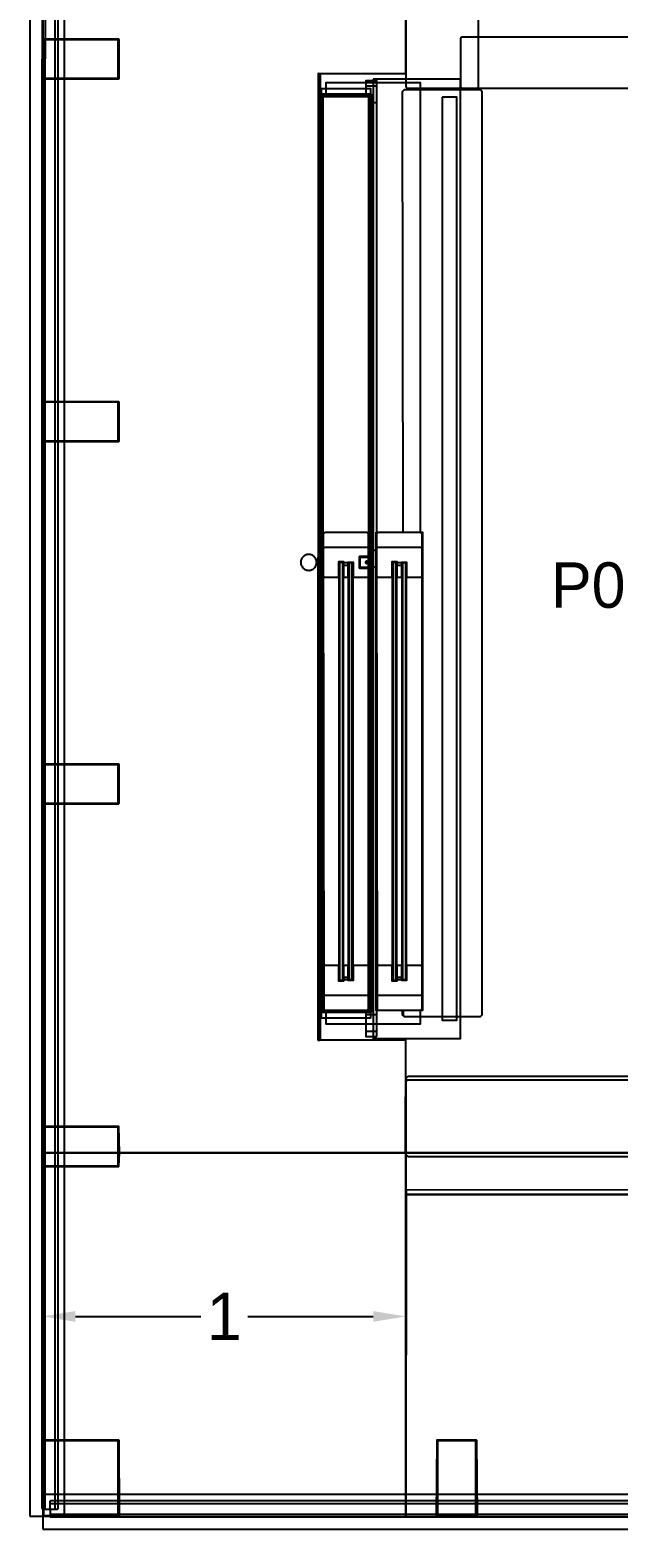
# Model space of a CAD drawing. Header units: metres. Extents: x 132.4 to 143.6, y -13.7 to 1.5.
# Drawn here: x 132.965 to 134.584, y -13.035 to -8.91 of the extents above; entities that cross this region are included whole.
import ezdxf

# ---------------------------------------------------------------- set-up
doc = ezdxf.new("R2010")
doc.units = ezdxf.units.M
for name, color, linetype in [('CORTE', 7, 'Continuous'), ('COTAS', 4, 'Continuous'), ('TEXTOS', 7, 'Continuous'), ('VISTA', 8, 'Continuous')]:
    doc.layers.add(name, color=color, linetype=linetype)
doc.dimstyles.get("Standard").update_dxf_attribs({"dimtxt": 2.5, "dimasz": 2.5, "dimexe": 1.25, "dimexo": 0.625, "dimtad": 1, "dimcen": 2.5, "dimazin": 3, "dimtfac": 1, "dimtmove": 0, "dimatfit": 3})

# ---------------------------------------------------------------- blocks, each defined once
blk = doc.blocks.new('_CLOSEDFILLED')
at = {"color": 0, "linetype": 'BYBLOCK'}
blk.add_solid([(-1, 0.164), (0, 0), (-1, -0.164)], dxfattribs=at)
blk = doc.blocks.new('*D13')
for p, q in [((133, -12), (133, -12.45)), ((134, -12), (134, -12.45)), ((133.09, -12.45), (133.435, -12.45)), ((133.565, -12.45), (133.91, -12.45))]:
    blk.add_line(p, q)
at = {"layer": 'Defpoints'}
for p in [(133, -12), (134, -12), (133, -12.45)]:
    blk.add_point(p, dxfattribs=at)
at = {"layer": 'COTAS', "xscale": 0.09, "yscale": 0.09, "rotation": 180}
blk.add_blockref('_CLOSEDFILLED', (133, -12.45), dxfattribs=at)
at = {"layer": 'COTAS', "xscale": 0.09, "yscale": 0.09}
blk.add_blockref('_CLOSEDFILLED', (134, -12.45), dxfattribs=at)
at = {"layer": 'COTAS', "insert": (133.5, -12.45), "char_height": 0.13, "attachment_point": 5}
blk.add_mtext('1', dxfattribs=at)

msp = doc.modelspace()

# ---------------------------------------------------------------- linework, layer by layer
at = {"layer": 'CORTE'}
for points in [[(135.9428, -8.93), (134.1545, -8.93), (134.1533, -8.9304), (134.1519, -8.9308), (134.1516, -8.9311), (134.1513, -8.9313), (134.1511, -8.9316), (134.1511, -8.9316), (134.1508, -8.9319), (134.1504, -8.9333), (134.15, -8.9345), (134.15, -9.0036), (134.15, -9.0655), (134.1504, -9.0669), (134.1508, -9.0681), (134.1511, -9.0684), (134.1513, -9.0687), (134.1516, -9.0689), (134.1519, -9.0692), (134.1533, -9.0696), (134.1545, -9.07), (135.9428, -9.07)], [(134.6355, -11.8), (134.3793, -11.8), (134.0045, -11.8), (134.0034, -11.8003), (134.0019, -11.8008), (134.0017, -11.801), (134.0013, -11.8013), (134.001, -11.8017), (134.001, -11.8017), (134.0008, -11.8019), (134.0003, -11.8034), (134, -11.8045), (134, -11.918), (134, -11.9955), (134.0005, -11.997), (134.0008, -11.9981), (134.0011, -11.9984), (134.0013, -11.9987), (134.0017, -11.999), (134.0019, -11.9992), (134.0034, -11.9997), (134.0045, -12), (134.3793, -12), (134.6355, -12)]]:
    msp.add_lwpolyline(points, dxfattribs=at)
at = {"layer": 'VISTA'}
for points in [[(132.9975, -12.9783), (132.9992, -12.98), (133.0408, -12.98), (133.0425, -12.9783), (133.0425, -5.0017), (133.0408, -5), (132.9982, -5.0003), (132.9975, -12.9783)], [(133.006, -12.9783), (133.0077, -12.98), (133.0323, -12.98), (133.034, -12.9783), (133.034, -5.0017), (133.0323, -5), (133.0067, -5.0003), (133.006, -12.9783)], [(132.965, -13), (133.06, -13), (133.06, -6), (132.965, -6), (132.965, -13)], [(133, -12), (134, -12), (134, -11.69), (133.765, -11.69), (133.765, -9.03), (134, -9.03), (134, -6), (133, -6), (133, -12)], [(133.2097, -9.0447), (133.2097, -8.9353), (133.0003, -8.9353), (133.0003, -9.0447), (133.2097, -9.0447)], [(133.208, -9.043), (133.208, -8.937), (133.002, -8.937), (133.002, -9.043), (133.208, -9.043)], [(133.758, -11.6895), (133.7635, -11.69), (133.764, -9.0305), (133.7585, -9.0301), (133.758, -11.6895)], [(133.7642, -9.0292), (133.7642, -9.0292), (133.7642, -9.0292), (133.7642, -9.0292)], [(133.9997, -9.0292), (133.9997, -9.0292), (133.9997, -9.0292), (133.9997, -9.0292)], [(133.7665, -9.072), (133.7665, -9.087), (133.9035, -9.087), (133.9035, -9.072), (133.7665, -9.072)], [(133.9185, -10.292), (134.04, -10.292), (134.04, -9.055), (133.78, -9.055), (133.78, -9.087), (133.9045, -9.087), (133.9045, -11.613), (133.78, -11.613), (133.78, -11.645), (134.04, -11.645), (134.04, -11.608), (133.9185, -11.608), (133.9185, -10.292)], [(133.92, -9.11), (133.92, -9.081), (133.92, -9.05), (133.9055, -9.05), (133.89, -9.05), (133.89, -9.079), (133.89, -9.09), (133.9005, -9.09), (133.9005, -9.11), (133.9045, -9.11), (133.92, -9.11)], [(133.9005, -11.61), (133.89, -11.61), (133.89, -11.665), (133.92, -11.665), (133.92, -9.065), (133.89, -9.065), (133.89, -9.09), (133.9005, -9.09), (133.9005, -11.61)], [(133.91, -9.045), (133.91, -11.685), (134.15, -11.685), (134.15, -9.045), (133.91, -9.045)], [(133.7665, -9.09), (133.9035, -9.09), (133.9035, -9.087), (133.7665, -9.087), (133.7665, -9.09)], [(133.7665, -11.61), (133.7695, -11.61), (133.7695, -9.09), (133.7665, -9.09), (133.7665, -11.61)], [(133.7695, -11.61), (133.7725, -11.61), (133.7725, -9.09), (133.7695, -9.09), (133.7695, -11.61)], [(133.7725, -9.087), (133.7725, -9.093), (133.8975, -9.093), (133.8975, -9.087), (133.7725, -9.087)], [(133.8975, -11.61), (133.9005, -11.61), (133.9005, -9.09), (133.8975, -9.09), (133.8975, -11.61)], [(133.9005, -11.61), (133.9035, -11.61), (133.9035, -9.09), (133.9005, -9.09), (133.9005, -11.61)], [(134.0455, -10.292), (134.0455, -11.608), (133.9921, -11.608), (133.9921, -11.62), (133.9921, -11.608), (133.9915, -11.62), (133.99, -11.608), (133.99, -11.62), (133.995, -11.625), (134.205, -11.625), (134.21, -11.62), (134.21, -9.08), (134.205, -9.075), (133.995, -9.075), (133.99, -9.08), (133.9912, -10.292), (134.0455, -10.292)], [(134.1, -9.095), (134.1, -11.635), (134.14, -11.635), (134.14, -9.095), (134.1, -9.095)], [(133.2097, -10.0422), (133.2097, -9.9328), (133.0003, -9.9328), (133.0003, -10.0422), (133.2097, -10.0422)], [(133.002, -10.0405), (133.208, -10.0405), (133.208, -9.9345), (133.002, -9.9345), (133.002, -10.0405)], [(133.7737, -11.6058), (133.7765, -11.607), (133.8935, -11.607), (133.8963, -11.6058), (133.8975, -11.603), (133.8975, -10.297), (133.8963, -10.2942), (133.8935, -10.293), (133.7765, -10.293), (133.7737, -10.2942), (133.7725, -10.297), (133.7737, -11.6058)], [(133.7742, -10.2947), (133.774, -10.2952), (133.774, -10.2945), (133.7742, -10.2947)], [(133.8958, -10.2947), (133.8953, -10.2945), (133.896, -10.2945), (133.8958, -10.2947)], [(133.9185, -10.292), (134.0455, -10.292), (134.0455, -11.608), (133.9185, -11.608), (133.9185, -10.292)], [(133.9207, -11.6058), (133.9235, -11.607), (134.0405, -11.607), (134.0433, -11.6058), (134.0445, -11.603), (134.0445, -10.297), (134.0433, -10.2942), (134.0405, -10.293), (133.9235, -10.293), (133.9207, -10.2942), (133.9195, -10.297), (133.9207, -11.6058)], [(133.9212, -10.2947), (133.921, -10.2952), (133.921, -10.2945), (133.9212, -10.2947)], [(133.9224, -10.2942), (133.9224, -10.2942), (133.9224, -10.2942), (133.9224, -10.2942)], [(134.0428, -10.2947), (134.0423, -10.2945), (134.043, -10.2945), (134.0428, -10.2947)], [(133.7545, -10.375), (133.7542, -10.3723), (133.7539, -10.3701), (133.7531, -10.3676), (133.7523, -10.3655), (133.7509, -10.3632), (133.7497, -10.3613), (133.7478, -10.3594), (133.7462, -10.3578), (133.7439, -10.3564), (133.742, -10.3552), (133.7395, -10.3543), (133.7374, -10.3536), (133.7347, -10.3532), (133.7325, -10.353), (133.7298, -10.3533), (133.7276, -10.3536), (133.7251, -10.3544), (133.723, -10.3552), (133.7207, -10.3566), (133.7188, -10.3578), (133.7169, -10.3597), (133.7153, -10.3613), (133.7139, -10.3636), (133.7127, -10.3655), (133.7118, -10.368), (133.7111, -10.3701), (133.7107, -10.3728), (133.7105, -10.375), (133.7108, -10.3777), (133.7111, -10.3799), (133.7119, -10.3824), (133.7127, -10.3845), (133.7141, -10.3868), (133.7153, -10.3887), (133.7172, -10.3906), (133.7188, -10.3922), (133.7211, -10.3936), (133.723, -10.3948), (133.7255, -10.3957), (133.7276, -10.3964), (133.7303, -10.3968), (133.7325, -10.397), (133.7352, -10.3967), (133.7374, -10.3964), (133.7399, -10.3956), (133.742, -10.3948), (133.7443, -10.3934), (133.7462, -10.3922), (133.7481, -10.3903), (133.7497, -10.3887), (133.7511, -10.3864), (133.7523, -10.3845), (133.7532, -10.382), (133.7539, -10.3799), (133.7543, -10.3772), (133.7545, -10.375)], [(133.7735, -10.3354), (133.7732, -10.3357), (133.7729, -10.3368), (133.7725, -10.338), (133.7725, -10.3747), (133.7725, -10.412), (133.7729, -10.4131), (133.7732, -10.4143), (133.7735, -10.4146), (133.7737, -10.4148), (133.7739, -10.415), (133.7742, -10.4153), (133.7753, -10.4156), (133.7765, -10.416), (133.8155, -10.416), (133.8155, -10.373), (133.8285, -10.373), (133.8285, -10.416), (133.8345, -10.416), (133.8415, -10.416), (133.8415, -10.3747), (133.8545, -10.3747), (133.8545, -10.416), (133.8935, -10.416), (133.8946, -10.4156), (133.8958, -10.4153), (133.8961, -10.415), (133.8963, -10.4148), (133.8965, -10.4146), (133.8968, -10.4143), (133.8971, -10.4131), (133.8975, -10.412), (133.8975, -10.391), (133.8725, -10.391), (133.8725, -10.359), (133.8975, -10.359), (133.8975, -10.338), (133.8971, -10.3368), (133.8968, -10.3357), (133.8965, -10.3354), (133.8963, -10.3352), (133.8961, -10.335), (133.8958, -10.3347), (133.8946, -10.3344), (133.8935, -10.334), (133.8345, -10.334), (133.7765, -10.334), (133.7753, -10.3344), (133.7742, -10.3347), (133.7739, -10.335), (133.7737, -10.3352), (133.7735, -10.3354)], [(133.92, -10.3875), (133.92, -10.3657), (133.92, -10.3425), (133.9055, -10.3425), (133.9005, -10.3425), (133.9005, -10.3875), (133.9045, -10.3875), (133.92, -10.3875)], [(133.9205, -10.3354), (133.9202, -10.3357), (133.9199, -10.3368), (133.9195, -10.338), (133.9195, -10.3747), (133.9195, -10.412), (133.9199, -10.4131), (133.9202, -10.4143), (133.9205, -10.4146), (133.9207, -10.4148), (133.9209, -10.415), (133.9212, -10.4153), (133.9223, -10.4156), (133.9235, -10.416), (133.9625, -10.416), (133.9625, -10.373), (133.9755, -10.373), (133.9755, -10.416), (133.9815, -10.416), (133.9885, -10.416), (133.9885, -10.3747), (134.0015, -10.3747), (134.0015, -10.416), (134.0405, -10.416), (134.0416, -10.4156), (134.0428, -10.4153), (134.0431, -10.415), (134.0433, -10.4148), (134.0435, -10.4146), (134.0438, -10.4143), (134.0441, -10.4131), (134.0445, -10.412), (134.0445, -10.3747), (134.0445, -10.338), (134.0441, -10.3368), (134.0438, -10.3357), (134.0435, -10.3354), (134.0433, -10.3352), (134.0431, -10.335), (134.0428, -10.3347), (134.0416, -10.3344), (134.0405, -10.334), (133.9815, -10.334), (133.9235, -10.334), (133.9223, -10.3344), (133.9212, -10.3347), (133.9209, -10.335), (133.9207, -10.3352), (133.9205, -10.3354)], [(133.8155, -11.525), (133.8175, -11.525), (133.8175, -10.375), (133.8155, -10.375), (133.8155, -11.525)], [(133.8155, -10.375), (133.8155, -10.385), (133.8175, -10.385), (133.8175, -10.375), (133.8155, -10.375)], [(133.8265, -11.525), (133.8265, -10.9455), (133.8265, -10.375), (133.822, -10.375), (133.8175, -10.375), (133.8175, -10.9545), (133.8175, -11.525), (133.822, -11.525), (133.8265, -11.525)], [(133.8265, -11.525), (133.8285, -11.525), (133.8285, -10.375), (133.8265, -10.375), (133.8265, -11.525)], [(133.8265, -10.375), (133.8265, -10.385), (133.8285, -10.385), (133.8285, -10.375), (133.8265, -10.375)], [(133.8265, -11.5233), (133.8435, -11.5233), (133.8435, -10.3767), (133.8265, -10.3767), (133.8265, -11.5233)], [(133.8265, -10.3767), (133.8265, -10.3827), (133.8435, -10.3827), (133.8435, -10.3767), (133.8265, -10.3767)], [(133.8415, -11.5233), (133.8435, -11.5233), (133.8435, -10.3767), (133.8415, -10.3767), (133.8415, -11.5233)], [(133.8415, -10.3767), (133.8415, -10.3867), (133.8435, -10.3867), (133.8435, -10.3767), (133.8415, -10.3767)], [(133.8525, -11.5233), (133.8525, -10.9455), (133.8525, -10.3767), (133.848, -10.3767), (133.8435, -10.3767), (133.8435, -10.9545), (133.8435, -11.5233), (133.848, -11.5233), (133.8525, -11.5233)], [(133.8525, -11.5233), (133.8545, -11.5233), (133.8545, -10.3767), (133.8525, -10.3767), (133.8525, -11.5233)], [(133.8525, -10.3767), (133.8525, -10.3867), (133.8545, -10.3867), (133.8545, -10.3767), (133.8525, -10.3767)], [(133.8725, -10.359), (133.8725, -10.391), (133.8745, -10.391), (133.8745, -10.359), (133.8725, -10.359)], [(133.8745, -10.359), (133.8745, -10.361), (133.8975, -10.361), (133.8975, -10.359), (133.8745, -10.359)], [(133.8745, -10.389), (133.8745, -10.391), (133.8975, -10.391), (133.8975, -10.389), (133.8745, -10.389)], [(133.8915, -10.378), (133.8923, -10.3779), (133.893, -10.3776), (133.8936, -10.3771), (133.8941, -10.3765), (133.8944, -10.3758), (133.8945, -10.375), (133.8944, -10.3742), (133.8941, -10.3735), (133.8936, -10.3729), (133.893, -10.3724), (133.8923, -10.3721), (133.8915, -10.372), (133.8907, -10.3721), (133.89, -10.3724), (133.8894, -10.3729), (133.8889, -10.3735), (133.8886, -10.3742), (133.8885, -10.375), (133.8886, -10.3758), (133.8889, -10.3765), (133.8894, -10.3771), (133.89, -10.3776), (133.8907, -10.3779), (133.8915, -10.378)], [(133.9625, -11.525), (133.9645, -11.525), (133.9645, -10.375), (133.9625, -10.375), (133.9625, -11.525)], [(133.9625, -10.375), (133.9625, -10.385), (133.9645, -10.385), (133.9645, -10.375), (133.9625, -10.375)], [(133.9735, -11.525), (133.9735, -10.9455), (133.9735, -10.375), (133.969, -10.375), (133.9645, -10.375), (133.9645, -10.9545), (133.9645, -11.525), (133.969, -11.525), (133.9735, -11.525)], [(133.9735, -11.525), (133.9755, -11.525), (133.9755, -10.375), (133.9735, -10.375), (133.9735, -11.525)], [(133.9735, -10.375), (133.9735, -10.385), (133.9755, -10.385), (133.9755, -10.375), (133.9735, -10.375)], [(133.9735, -11.5233), (133.9905, -11.5233), (133.9905, -10.3767), (133.9735, -10.3767), (133.9735, -11.5233)], [(133.9735, -10.3767), (133.9735, -10.3827), (133.9905, -10.3827), (133.9905, -10.3767), (133.9735, -10.3767)], [(133.9885, -11.5233), (133.9905, -11.5233), (133.9905, -10.3767), (133.9885, -10.3767), (133.9885, -11.5233)], [(133.9885, -10.3767), (133.9885, -10.3867), (133.9905, -10.3867), (133.9905, -10.3767), (133.9885, -10.3767)], [(133.9995, -11.5233), (133.9995, -10.9455), (133.9995, -10.3767), (133.995, -10.3767), (133.9905, -10.3767), (133.9905, -10.9545), (133.9905, -11.5233), (133.995, -11.5233), (133.9995, -11.5233)], [(133.9995, -11.5233), (134.0015, -11.5233), (134.0015, -10.3767), (133.9995, -10.3767), (133.9995, -11.5233)], [(133.9995, -10.3767), (133.9995, -10.3867), (134.0015, -10.3867), (134.0015, -10.3767), (133.9995, -10.3767)], [(133.2097, -11.0397), (133.2097, -10.9303), (133.0003, -10.9303), (133.0003, -11.0397), (133.2097, -11.0397)], [(133.208, -11.038), (133.208, -10.932), (133.002, -10.932), (133.002, -11.038), (133.208, -11.038)], [(133.7735, -11.4854), (133.7732, -11.4857), (133.7729, -11.4868), (133.7725, -11.488), (133.7725, -11.5247), (133.7725, -11.562), (133.7729, -11.5631), (133.7732, -11.5643), (133.7735, -11.5646), (133.7737, -11.5648), (133.7739, -11.565), (133.7742, -11.5653), (133.7753, -11.5656), (133.7765, -11.566), (133.8345, -11.566), (133.8935, -11.566), (133.8946, -11.5656), (133.8958, -11.5653), (133.8961, -11.565), (133.8963, -11.5648), (133.8965, -11.5646), (133.8968, -11.5643), (133.8971, -11.5631), (133.8975, -11.562), (133.8975, -11.5247), (133.8975, -11.488), (133.8971, -11.4868), (133.8968, -11.4857), (133.8965, -11.4854), (133.8963, -11.4852), (133.8961, -11.485), (133.8958, -11.4847), (133.8946, -11.4844), (133.8935, -11.484), (133.8545, -11.484), (133.8545, -11.5253), (133.8415, -11.5253), (133.8415, -11.484), (133.8345, -11.484), (133.8285, -11.484), (133.8285, -11.527), (133.8155, -11.527), (133.8155, -11.484), (133.7765, -11.484), (133.7753, -11.4844), (133.7742, -11.4847), (133.7739, -11.485), (133.7737, -11.4852), (133.7735, -11.4854)], [(133.9205, -11.4854), (133.9202, -11.4857), (133.9199, -11.4868), (133.9195, -11.488), (133.9195, -11.5247), (133.9195, -11.562), (133.9199, -11.5631), (133.9202, -11.5643), (133.9205, -11.5646), (133.9207, -11.5648), (133.9209, -11.565), (133.9212, -11.5653), (133.9223, -11.5656), (133.9235, -11.566), (133.9815, -11.566), (134.0405, -11.566), (134.0416, -11.5656), (134.0428, -11.5653), (134.0431, -11.565), (134.0433, -11.5648), (134.0435, -11.5646), (134.0438, -11.5643), (134.0441, -11.5631), (134.0445, -11.562), (134.0445, -11.5247), (134.0445, -11.488), (134.0441, -11.4868), (134.0438, -11.4857), (134.0435, -11.4854), (134.0433, -11.4852), (134.0431, -11.485), (134.0428, -11.4847), (134.0416, -11.4844), (134.0405, -11.484), (134.0015, -11.484), (134.0015, -11.5253), (133.9885, -11.5253), (133.9885, -11.484), (133.9815, -11.484), (133.9755, -11.484), (133.9755, -11.527), (133.9625, -11.527), (133.9625, -11.484), (133.9235, -11.484), (133.9223, -11.4844), (133.9212, -11.4847), (133.9209, -11.485), (133.9207, -11.4852), (133.9205, -11.4854)], [(133.8155, -11.515), (133.8155, -11.525), (133.8175, -11.525), (133.8175, -11.515), (133.8155, -11.515)], [(133.8265, -11.515), (133.8265, -11.525), (133.8285, -11.525), (133.8285, -11.515), (133.8265, -11.515)], [(133.8265, -11.5173), (133.8265, -11.5233), (133.8435, -11.5233), (133.8435, -11.5173), (133.8265, -11.5173)], [(133.8415, -11.5133), (133.8415, -11.5233), (133.8435, -11.5233), (133.8435, -11.5133), (133.8415, -11.5133)], [(133.8525, -11.5133), (133.8525, -11.5233), (133.8545, -11.5233), (133.8545, -11.5133), (133.8525, -11.5133)], [(133.9625, -11.515), (133.9625, -11.525), (133.9645, -11.525), (133.9645, -11.515), (133.9625, -11.515)], [(133.9735, -11.515), (133.9735, -11.525), (133.9755, -11.525), (133.9755, -11.515), (133.9735, -11.515)], [(133.9735, -11.5173), (133.9735, -11.5233), (133.9905, -11.5233), (133.9905, -11.5173), (133.9735, -11.5173)], [(133.9885, -11.5133), (133.9885, -11.5233), (133.9905, -11.5233), (133.9905, -11.5133), (133.9885, -11.5133)], [(133.9995, -11.5133), (133.9995, -11.5233), (134.0015, -11.5233), (134.0015, -11.5133), (133.9995, -11.5133)], [(133.7665, -11.613), (133.9035, -11.613), (133.9035, -11.61), (133.7665, -11.61), (133.7665, -11.613)], [(133.7665, -11.613), (133.7665, -11.628), (133.9035, -11.628), (133.9035, -11.613), (133.7665, -11.613)], [(133.774, -11.6048), (133.7747, -11.6055), (133.7742, -11.6053), (133.774, -11.6048)], [(133.92, -11.68), (133.92, -11.651), (133.92, -11.62), (133.9055, -11.62), (133.89, -11.62), (133.89, -11.649), (133.89, -11.68), (133.9045, -11.68), (133.92, -11.68)], [(133.896, -11.6055), (133.8953, -11.6055), (133.8958, -11.6053), (133.896, -11.6055)], [(133.9212, -11.6053), (133.9217, -11.6055), (133.921, -11.6055), (133.9212, -11.6053)], [(134.043, -11.6055), (134.0423, -11.6055), (134.0428, -11.6053), (134.043, -11.6055)], [(133.2097, -12.0372), (133.2097, -11.9278), (133.0003, -11.9278), (133.0003, -12.0372), (133.2097, -12.0372)], [(133.002, -12.0355), (133.208, -12.0355), (133.208, -11.9295), (133.002, -11.9295), (133.002, -12.0355)], [(141.9955, -13), (142, -12.9955), (142, -12.0045), (141.9955, -12), (133.0045, -12), (133, -12.0045), (133, -12.9955), (133.0019, -12.9992), (141.9955, -13)], [(133, -12.789), (133.2097, -12.7903), (133.2103, -12.9997), (133.9997, -12.9997), (133.9997, -12.0003), (133.211, -12), (133.209, -12.0375), (133.001, -12.0375), (133, -12.789)], [(133.2103, -12.0375), (133.2103, -12.0375), (133.2103, -12.0375), (133.2103, -12.0375)], [(134.0005, -12.114), (142, -12.1135), (141.9995, -12.102), (134.0005, -12.1021), (134.0005, -12.114)], [(133.2097, -12.9997), (133.2097, -12.7903), (133.0003, -12.7903), (133.0003, -12.9997), (133.2097, -12.9997)], [(133.002, -12.998), (133.208, -12.998), (133.208, -12.792), (133.002, -12.792), (133.002, -12.998)], [(134.1947, -12.9997), (134.1947, -12.7903), (134.0853, -12.7903), (134.0853, -12.9997), (134.1947, -12.9997)], [(134.087, -12.998), (134.193, -12.998), (134.193, -12.792), (134.087, -12.792), (134.087, -12.998)], [(133, -13.035), (142, -13.035), (142, -12.94), (133, -12.94), (133, -13.035)], [(141.9783, -13.0025), (141.98, -13.0008), (141.98, -12.9592), (141.9783, -12.9575), (133.0217, -12.9575), (133.02, -12.9592), (133.0203, -13.0018), (141.9783, -13.0025)], [(141.9783, -12.994), (141.98, -12.9923), (141.98, -12.9677), (141.9783, -12.966), (133.0217, -12.966), (133.02, -12.9677), (133.0203, -12.9933), (141.9783, -12.994)]]:
    msp.add_lwpolyline(points, close=True, dxfattribs=at)
for points in [[(133, -8.0485), (133, -8.934), (133.21, -8.936), (133.2097, -9.0447), (133, -9.046), (133, -9.9315), (133.21, -9.9335), (133.2097, -10.0422), (133, -10.0435), (133, -10.929), (133.2097, -10.9303), (133.21, -11.039), (133, -11.041), (133, -11.9265), (133.209, -11.9275), (133.211, -12), (133.999, -12), (133.9997, -11.6903), (133.765, -11.689), (133.765, -9.031), (133.999, -9.03), (134.0001, -9.029), (133.9997, -6.0003)], [(134, -8.8174), (134, -9.0655), (134.0005, -9.067), (134.0008, -9.0681), (134.0011, -9.0684), (134.0013, -9.0687), (134.0017, -9.069), (134.0019, -9.0692), (134.0034, -9.0697), (134.0045, -9.07), (134.118, -9.07), (134.1955, -9.07), (134.197, -9.0695), (134.1981, -9.0692), (134.1984, -9.0689), (134.1987, -9.0687), (134.1989, -9.0684), (134.1992, -9.0681), (134.1995, -9.067), (134.2, -9.0655), (134.2, -8.8174)], [(141.995, -11.79), (134.005, -11.79), (134, -11.795), (134, -12.005), (134, -12.005), (134.005, -12.01), (134.662, -12.01), (134.662, -11.9215), (134.719, -11.9215), (134.719, -11.8725), (137.321, -11.8725), (137.321, -11.9215), (137.378, -11.9215), (137.378, -12.01), (137.762, -12.01)], [(142, -12.116), (134.001, -12.115), (134, -12.999), (134.084, -13), (134.086, -12.79), (134.086, -12.79), (134.1947, -12.7903), (134.196, -13), (135.204, -13), (135.206, -12.79), (135.3147, -12.7903), (135.316, -13), (136.324, -13), (136.326, -12.79), (136.4347, -12.7903), (136.436, -13), (137.444, -13), (137.446, -12.79), (137.5547, -12.7903), (137.556, -13), (138.564, -13)]]:
    msp.add_lwpolyline(points, dxfattribs=at)

# ---------------------------------------------------------------- texts
at = {"layer": 'TEXTOS'}
msp.add_text('P08', height=0.125, dxfattribs=at).set_placement((134.4, -10.5))

# ---------------------------------------------------------------- dimensions: what is measured, and where the dimension line sits
at = {"layer": 'COTAS'}
dim = msp.add_linear_dim(base=(133, -12.45), p1=(133, -12), p2=(134, -12), dimstyle='Standard', override={"dimtxt": 0.13, "dimasz": 0.09}, dxfattribs=at)
dim.commit()
dim.dimension.update_dxf_attribs({"geometry": '*D13', "text_midpoint": (133.5, -12.45)})

doc.saveas('drawing.dxf')
